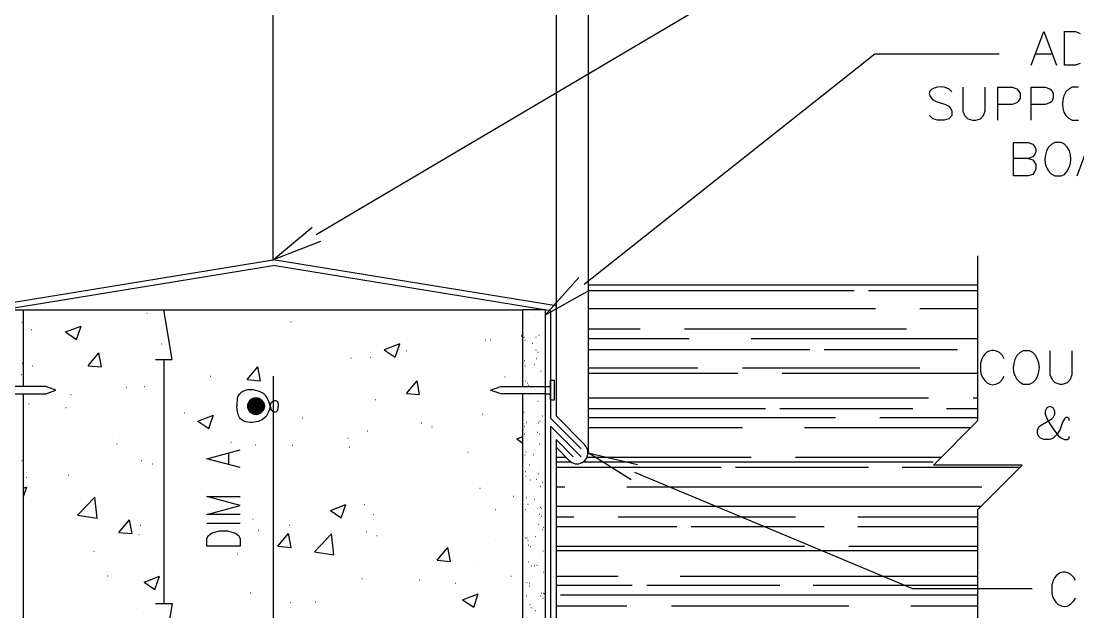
# Model space of a CAD drawing. Header units: millimetres. Extents: x 14 to 201, y 16 to 268.
# Drawn here: x 86.4 to 162, y 181.4 to 223.7 of the extents above; entities that cross this region are included whole.
import ezdxf

# ---------------------------------------------------------------- set-up
doc = ezdxf.new("R2010")
doc.units = ezdxf.units.MM
doc.layers.get('0').update_dxf_attribs({"linetype": 'CONTINUOUS'})

msp = doc.modelspace()

# ---------------------------------------------------------------- linework, layer by layer
at = {"color": 252}
for p, q in [((104.458, 206.608), (104.458, 238.252)), ((124.693, 234.95), (124.693, 203.306)), ((127, 224.451), (127, 192.786)), ((84.624, 202.967), (104.458, 206.206)), ((124.291, 202.967), (104.458, 206.206)), ((146.029, 204.385), (127, 204.385)), ((154.876, 204.385), (147.066, 204.385)), ((95.4193, 202.797), (95.4401, 202.797)), ((124.291, 202.967), (124.291, 195.263)), ((147.554, 203.094), (127, 203.094)), ((154.876, 203.094), (150.729, 203.094)), ((86.4665, 202.142), (86.487, 202.142)), ((105.707, 202.184), (105.727, 202.184)), ((122.321, 202.607), (122.344, 202.607)), ((123.19, 202.607), (123.212, 202.607)), ((87.1636, 201.613), (87.1859, 201.613)), ((89.578, 201.443), (90.6999, 201.866)), ((89.578, 201.443), (90.3813, 200.914)), ((90.3813, 200.914), (90.6999, 201.866)), ((122.321, 201.253), (122.217, 201.147)), ((123.465, 201.21), (123.486, 201.21)), ((123.888, 201.273), (123.909, 201.273)), ((130.725, 201.655), (127, 201.655)), ((149.775, 201.655), (133.9, 201.655)), ((96.4572, 200.597), (96.4777, 200.597)), ((113.517, 200.597), (112.396, 200.174)), ((113.178, 199.645), (113.517, 200.597)), ((119.634, 200.851), (119.655, 200.851)), ((119.972, 200.914), (119.994, 200.914)), ((122.217, 201.147), (122.321, 201.147)), ((122.386, 201.063), (122.407, 201.063)), ((122.47, 200.851), (122.491, 200.851)), ((122.979, 200.638), (123, 200.638)), ((123.253, 201.083), (123.275, 201.083)), ((134.218, 200.957), (127, 200.957)), ((154.876, 200.957), (138.662, 200.957)), ((91.2068, 199.03), (91.9688, 199.941)), ((92.159, 198.946), (91.9688, 199.941)), ((112.396, 200.174), (113.178, 199.645)), ((113.961, 200.109), (113.983, 200.109)), ((123.253, 200.131), (123.275, 200.131)), ((123.402, 200.003), (123.422, 200.003)), ((142.854, 200.174), (127, 200.174)), ((153.416, 200.174), (143.891, 200.174)), ((86.487, 199.22), (86.5078, 199.22)), ((87.2063, 199.009), (87.2285, 199.009)), ((91.2068, 199.03), (92.159, 198.946)), ((102.595, 198.035), (103.357, 198.946)), ((103.547, 197.951), (103.357, 198.946)), ((110.003, 199.602), (110.024, 199.602)), ((111.401, 199.645), (111.421, 199.645)), ((122.407, 199.41), (122.428, 199.41)), ((122.47, 199.03), (122.491, 199.03)), ((123.126, 199.114), (123.147, 199.114)), ((123.296, 199.539), (123.317, 199.539)), ((86.4235, 198.395), (86.4443, 198.395)), ((86.5297, 198.564), (86.5505, 198.564)), ((99.9698, 198.268), (99.9917, 198.268)), ((103.378, 198.628), (103.4, 198.628)), ((121.03, 198.225), (121.053, 198.225)), ((123.613, 198.648), (123.635, 198.648)), ((134.854, 198.84), (127, 198.84)), ((137.71, 198.48), (127, 198.48)), ((150.729, 198.84), (138.029, 198.84)), ((154.876, 198.48), (140.885, 198.48)), ((88.1807, 197.528), (85.0057, 197.528)), ((88.9, 197.273), (88.1807, 197.528)), ((93.9588, 197.485), (93.9793, 197.485)), ((95.2292, 197.528), (95.25, 197.528)), ((102.595, 198.035), (103.547, 197.951)), ((113.983, 197.04), (114.745, 197.951)), ((114.935, 196.956), (114.745, 197.951)), ((120.015, 197.273), (120.734, 197.528)), ((120.734, 197.528), (123.909, 197.528)), ((122.513, 197.95), (122.534, 197.95)), ((122.64, 197.802), (122.66, 197.802)), ((122.724, 197.633), (122.746, 197.633)), ((123.359, 198.015), (123.38, 198.015)), ((123.909, 197.528), (124.291, 197.528)), ((124.291, 196.554), (124.291, 197.992)), ((124.291, 197.992), (124.567, 197.992)), ((124.567, 197.992), (124.567, 196.554)), ((85.0057, 197.019), (88.1807, 197.019)), ((88.1807, 197.019), (88.9, 197.273)), ((89.9791, 196.956), (90.001, 196.956)), ((113.983, 197.04), (114.935, 196.956)), ((120.734, 197.019), (120.015, 197.273)), ((123.909, 197.019), (120.713, 197.019)), ((122.787, 197.019), (122.809, 197.019)), ((123.909, 197.019), (124.291, 197.019)), ((151.362, 196.701), (127, 196.701)), ((154.876, 196.701), (154.537, 196.701)), ((86.571, 196.278), (86.5932, 196.278)), ((86.9735, 196.321), (86.9957, 196.321)), ((89.6193, 196.024), (89.6415, 196.024)), ((111.781, 196.617), (111.803, 196.617)), ((123.402, 196.49), (123.422, 196.49)), ((124.567, 196.554), (124.291, 196.554)), ((124.291, 196.554), (124.291, 196.554)), ((139.679, 195.941), (127, 195.941)), ((150.241, 195.941), (140.716, 195.941)), ((154.876, 195.941), (152.633, 195.941)), ((98.086, 195.665), (98.1082, 195.665)), ((99.187, 195.093), (100.182, 195.475)), ((100.033, 195.093), (100.182, 195.475)), ((106.553, 195.305), (106.575, 195.305)), ((119.443, 195.559), (119.465, 195.559)), ((122.386, 195.708), (122.407, 195.708)), ((123.359, 195.643), (123.38, 195.643)), ((123.698, 195.432), (123.719, 195.432)), ((124.291, 195.263), (126.492, 193.082)), ((144.695, 195.305), (127, 195.305)), ((154.876, 195.305), (147.87, 195.305)), ((99.0604, 195.05), (99.187, 195.093)), ((99.0604, 195.05), (99.8432, 194.521)), ((99.8432, 194.521), (100.033, 195.093)), ((102.532, 195.03), (102.552, 195.03)), ((111.209, 194.373), (111.231, 194.373)), ((115.042, 194.946), (115.062, 194.946)), ((115.804, 194.649), (115.824, 194.649)), ((122.428, 194.67), (122.45, 194.67)), ((122.45, 194.903), (122.47, 194.903)), ((122.577, 194.987), (122.597, 194.987)), ((123.445, 194.966), (123.465, 194.966)), ((123.529, 195.05), (123.549, 195.05)), ((124.291, 194.691), (124.291, 178.816)), ((124.291, 194.691), (126.492, 192.51)), ((138.029, 194.584), (127, 194.584)), ((154.368, 194.584), (142.472, 194.584)), ((92.964, 193.887), (92.9859, 193.887)), ((109.791, 193.844), (109.813, 193.844)), ((121.878, 193.781), (122.321, 193.951)), ((121.878, 193.781), (122.321, 193.485)), ((122.428, 194.161), (122.45, 194.161)), ((123.38, 194.268), (123.402, 194.268)), ((123.508, 194.141), (123.529, 194.141)), ((93.26, 193.442), (93.2822, 193.442)), ((101.431, 193.548), (101.453, 193.548)), ((103.188, 193.358), (103.208, 193.358)), ((105.813, 193.336), (105.833, 193.336)), ((109.897, 193.189), (109.919, 193.189)), ((122.534, 192.87), (122.554, 192.87)), ((123.19, 192.956), (123.212, 192.956)), ((123.508, 193.421), (123.529, 193.421)), ((86.4665, 192.235), (86.487, 192.235)), ((95.0376, 192.236), (95.0599, 192.236)), ((118.386, 192.829), (118.407, 192.829)), ((122.47, 192.637), (122.491, 192.637)), ((123.063, 192.68), (123.083, 192.68)), ((125.413, 192.447), (124.693, 192.447)), ((125.752, 192.13), (124.693, 192.13)), ((151.681, 192.13), (126.64, 192.13)), ((138.662, 192.447), (126.916, 192.447)), ((152.251, 192.447), (141.837, 192.447)), ((95.8, 192.004), (95.8219, 192.004)), ((122.491, 191.452), (122.513, 191.452)), ((122.618, 192.088), (122.64, 192.088)), ((122.767, 191.939), (122.787, 191.939)), ((123.549, 191.897), (123.571, 191.897)), ((136.504, 191.728), (124.693, 191.728)), ((147.066, 191.728), (137.541, 191.728)), ((157.861, 191.728), (149.458, 191.728)), ((86.7833, 191.05), (86.8041, 191.05)), ((89.789, 191.219), (89.8095, 191.219)), ((122.534, 191.113), (122.554, 191.113)), ((122.851, 190.86), (122.873, 190.86)), ((123.275, 190.903), (123.296, 190.903)), ((123.445, 191.303), (123.465, 191.303)), ((123.698, 190.69), (123.719, 190.69)), ((86.5932, 190.267), (86.826, 190.351)), ((86.5932, 189.654), (86.826, 190.351)), ((119.253, 190.267), (119.275, 190.267)), ((123.592, 190.373), (123.613, 190.373)), ((125.329, 190.331), (124.693, 190.331)), ((155.172, 190.331), (129.772, 190.331)), ((90.4448, 188.32), (91.6947, 189.611)), ((91.8626, 188.108), (91.6947, 189.611)), ((108.543, 188.659), (109.644, 189.082)), ((109.325, 188.13), (109.644, 189.082)), ((110.998, 189.082), (111.019, 189.082)), ((121.645, 189.695), (121.666, 189.695)), ((122.577, 189.589), (122.597, 189.589)), ((122.683, 189.123), (122.703, 189.123)), ((122.809, 189.674), (122.83, 189.674)), ((123.147, 189.462), (123.169, 189.462)), ((90.4448, 188.32), (91.8626, 188.108)), ((108.543, 188.659), (109.325, 188.13)), ((111.633, 188.383), (111.654, 188.383)), ((120.374, 188.743), (120.396, 188.743)), ((122.513, 188.743), (122.534, 188.743)), ((123.486, 188.404), (123.508, 188.404)), ((123.592, 188.892), (123.613, 188.892)), ((123.656, 188.829), (123.678, 188.829)), ((155.109, 188.955), (124.693, 188.955)), ((93.4089, 187.092), (94.1709, 188.003)), ((94.361, 187.008), (94.1709, 188.003)), ((94.9332, 187.601), (94.9537, 187.601)), ((102.997, 188.067), (103.018, 188.067)), ((105.621, 187.601), (105.643, 187.601)), ((122.619, 188.044), (122.64, 188.044)), ((123.445, 187.685), (123.465, 187.685)), ((123.635, 188.257), (123.656, 188.257)), ((125.962, 188.193), (124.693, 188.193)), ((141.837, 188.193), (129.137, 188.193)), ((154.876, 188.193), (146.283, 188.193)), ((93.4089, 187.092), (94.361, 187.008)), ((94.8475, 186.945), (94.8697, 186.945)), ((101.643, 187.071), (101.663, 187.071)), ((103.4, 187.241), (103.42, 187.241)), ((104.796, 186.097), (105.558, 187.008)), ((105.749, 186.013), (105.558, 187.008)), ((107.4, 185.695), (108.628, 186.986)), ((108.796, 185.484), (108.628, 186.986)), ((111.125, 187.156), (111.146, 187.156)), ((111.867, 186.88), (111.887, 186.88)), ((123.698, 187.304), (123.719, 187.304)), ((123.782, 187.472), (123.804, 187.472)), ((133.329, 187.494), (124.693, 187.494)), ((143.891, 187.494), (134.366, 187.494)), ((154.876, 187.494), (146.283, 187.494)), ((86.5297, 186.077), (86.5505, 186.077)), ((104.796, 186.097), (105.749, 186.013)), ((120.354, 186.52), (120.374, 186.52)), ((122.513, 186.71), (122.534, 186.71)), ((122.597, 186.71), (122.618, 186.71)), ((122.683, 186.52), (122.703, 186.52)), ((122.724, 186.203), (122.746, 186.203)), ((122.873, 186.075), (122.893, 186.075)), ((123.232, 186.796), (123.253, 186.796)), ((142.472, 186.077), (124.693, 186.077)), ((154.876, 186.077), (145.647, 186.077)), ((91.6093, 185.758), (91.6298, 185.758)), ((101.876, 185.568), (101.896, 185.568)), ((107.4, 185.695), (108.796, 185.484)), ((116.184, 185.102), (116.946, 186.013)), ((117.136, 185.018), (116.946, 186.013)), ((123.549, 185.441), (123.571, 185.441)), ((123.741, 185.78), (123.762, 185.78)), ((154.876, 185.78), (124.693, 185.78)), ((116.184, 185.102), (117.136, 185.018)), ((119.063, 184.996), (119.083, 184.996)), ((122.724, 184.996), (122.746, 184.996)), ((122.916, 184.7), (122.936, 184.7)), ((123.147, 184.722), (123.169, 184.722)), ((123.317, 184.743), (123.339, 184.743)), ((92.6042, 183.981), (92.625, 183.981)), ((95.2073, 183.537), (96.3083, 183.96)), ((95.9915, 183.008), (96.3083, 183.96)), ((110.808, 183.79), (110.829, 183.79)), ((121.455, 183.96), (121.475, 183.96)), ((123.804, 184.256), (123.825, 184.256)), ((129.137, 183.938), (124.693, 183.938)), ((154.876, 183.938), (133.583, 183.938)), ((95.2073, 183.537), (95.9915, 183.008)), ((114.935, 183.664), (114.956, 183.664)), ((117.475, 183.452), (117.496, 183.452)), ((122.597, 183.494), (122.618, 183.494)), ((122.767, 183.472), (122.787, 183.472)), ((122.787, 183.261), (122.809, 183.261)), ((130.154, 183.282), (124.693, 183.282)), ((140.716, 183.282), (131.191, 183.282)), ((154.876, 183.282), (143.108, 183.282)), ((102.807, 182.775), (102.828, 182.775)), ((118.004, 182.266), (119.126, 182.689)), ((118.004, 182.266), (118.809, 181.737)), ((118.809, 181.737), (119.126, 182.689)), ((122.577, 182.583), (122.597, 182.583)), ((123.592, 182.541), (123.613, 182.541)), ((123.656, 182.732), (123.676, 182.732)), ((123.741, 182.393), (123.762, 182.393)), ((123.804, 182.732), (123.825, 182.732)), ((123.846, 182.71), (123.868, 182.71)), ((154.876, 182.605), (125.01, 182.605)), ((94.6369, 181.653), (94.6573, 181.653)), ((105.664, 182.076), (105.684, 182.076)), ((107.464, 182.117), (107.484, 182.117)), ((122.83, 181.927), (122.851, 181.927)), ((122.893, 181.715), (122.916, 181.715)), ((129.772, 181.821), (124.693, 181.821)), ((145.647, 181.821), (132.947, 181.821)), ((154.876, 181.821), (150.093, 181.821)), ((123.232, 181.504), (123.253, 181.504))]:
    msp.add_line(p, q, dxfattribs=at)
at = {"color": 0}
for p, q in [((107.527, 208.428), (142.959, 229.362)), ((158.687, 220.556), (159.596, 222.948)), ((159.596, 222.948), (160.507, 220.556)), ((161.079, 220.556), (161.079, 222.948)), ((161.079, 222.948), (161.862, 222.948)), ((161.862, 222.948), (162.201, 222.822)), ((126.704, 204.871), (147.511, 221.361)), ((147.511, 221.361), (156.4, 221.361)), ((159.026, 221.361), (160.168, 221.361)), ((161.862, 220.556), (161.079, 220.556)), ((162.201, 220.663), (161.862, 220.556)), ((152.803, 218.863), (152.463, 218.969)), ((153.013, 218.63), (152.803, 218.863)), ((153.818, 218.969), (153.818, 217.275)), ((155.406, 217.275), (155.406, 218.969)), ((156.317, 216.598), (156.317, 218.969)), ((156.317, 218.969), (157.332, 218.969)), ((157.332, 218.969), (157.671, 218.863)), ((157.671, 218.863), (157.776, 218.736)), ((157.776, 218.736), (157.904, 218.525)), ((158.687, 216.598), (158.687, 218.969)), ((158.687, 218.969), (159.702, 218.969)), ((159.702, 218.969), (160.041, 218.863)), ((160.041, 218.863), (160.168, 218.736)), ((160.168, 218.736), (160.274, 218.525)), ((161.417, 218.863), (161.183, 218.63)), ((161.629, 218.969), (161.417, 218.863)), ((162.094, 218.969), (161.629, 218.969)), ((151.658, 218.059), (151.892, 217.953)), ((151.892, 217.953), (152.569, 217.72)), ((157.671, 217.847), (157.332, 217.72)), ((157.776, 217.953), (157.671, 217.847)), ((157.904, 218.186), (157.776, 217.953)), ((157.904, 218.525), (157.904, 218.186)), ((160.041, 217.847), (159.702, 217.72)), ((160.168, 217.953), (160.041, 217.847)), ((160.274, 218.186), (160.168, 217.953)), ((160.274, 218.525), (160.274, 218.186)), ((152.569, 217.72), (152.803, 217.614)), ((152.803, 217.614), (152.908, 217.488)), ((152.908, 217.488), (153.013, 217.275)), ((153.013, 217.275), (153.013, 216.938)), ((153.818, 217.275), (153.924, 216.938)), ((155.299, 216.938), (155.406, 217.275)), ((157.332, 217.72), (156.317, 217.72)), ((159.702, 217.72), (158.687, 217.72)), ((151.658, 216.705), (151.426, 216.938)), ((151.997, 216.598), (151.658, 216.705)), ((152.463, 216.598), (151.997, 216.598)), ((152.803, 216.705), (152.463, 216.598)), ((153.013, 216.938), (152.803, 216.705)), ((153.924, 216.938), (154.157, 216.705)), ((154.157, 216.705), (154.496, 216.598)), ((154.496, 216.598), (154.729, 216.598)), ((154.729, 216.598), (155.067, 216.705)), ((155.067, 216.705), (155.299, 216.938)), ((161.629, 216.598), (162.094, 216.598)), ((157.438, 212.619), (157.438, 215.011)), ((157.438, 215.011), (158.474, 215.011)), ((158.474, 215.011), (158.813, 214.884)), ((158.813, 214.884), (158.919, 214.778)), ((160.168, 214.884), (159.935, 214.672)), ((160.401, 215.011), (160.168, 214.884)), ((160.846, 215.011), (160.401, 215.011)), ((161.079, 214.884), (160.846, 215.011)), ((161.988, 212.619), (162.877, 215.011)), ((158.919, 214.1), (158.813, 213.973)), ((158.919, 214.778), (159.026, 214.545)), ((159.026, 214.313), (158.919, 214.1)), ((159.026, 214.545), (159.026, 214.313)), ((158.474, 213.867), (157.438, 213.867)), ((158.813, 213.973), (158.474, 213.867)), ((158.474, 213.867), (158.813, 213.763)), ((158.813, 213.763), (158.919, 213.634)), ((158.919, 213.634), (159.026, 213.423)), ((159.026, 213.423), (159.026, 213.085)), ((158.474, 212.619), (157.438, 212.619)), ((158.813, 212.725), (158.474, 212.619)), ((158.919, 212.852), (158.813, 212.725)), ((159.026, 213.085), (158.919, 212.852)), ((160.401, 212.619), (160.846, 212.619)), ((160.846, 212.619), (161.079, 212.725)), ((104.458, 206.608), (107.231, 208.937)), ((107.844, 207.92), (104.458, 206.608)), ((84.2215, 203.306), (104.458, 206.608)), ((124.693, 203.306), (104.458, 206.608)), ((154.876, 195.093), (154.876, 206.904)), ((123.909, 202.65), (126.322, 205.337)), ((127.063, 204.407), (123.909, 202.65)), ((127, 204.83), (154.876, 204.83)), ((85.0057, 203.031), (86.5932, 203.031)), ((86.5932, 197.528), (86.5932, 203.031)), ((86.5932, 203.031), (122.321, 203.031)), ((88.984, 203.031), (100.203, 203.031)), ((97.2178, 199.475), (96.6251, 203.031)), ((122.321, 197.528), (122.321, 203.031)), ((123.909, 203.031), (122.321, 203.031)), ((123.909, 203.031), (122.321, 203.031)), ((123.909, 203.031), (123.909, 95.2927)), ((124.693, 203.306), (124.693, 195.432)), ((156.654, 199.749), (156.421, 199.982)), ((156.76, 199.517), (156.654, 199.749)), ((157.904, 199.982), (157.671, 199.749)), ((158.115, 200.088), (157.904, 199.982)), ((158.581, 200.088), (158.115, 200.088)), ((158.813, 199.982), (158.581, 200.088)), ((160.041, 200.088), (160.041, 198.395)), ((161.629, 198.395), (161.629, 200.088)), ((96.0328, 199.475), (97.2178, 199.475)), ((96.6251, 199.475), (96.6251, 181.991)), ((155.172, 199.517), (155.067, 199.179)), ((155.067, 199.179), (155.067, 198.607)), ((104.458, 198.268), (104.458, 98.4677)), ((156.654, 198.057), (156.76, 198.268)), ((160.041, 198.395), (160.168, 198.057)), ((161.522, 198.057), (161.629, 198.395)), ((156.421, 197.824), (156.654, 198.057)), ((158.115, 197.696), (158.581, 197.696)), ((158.581, 197.696), (158.813, 197.824)), ((160.168, 198.057), (160.401, 197.824)), ((160.401, 197.824), (160.74, 197.696)), ((160.74, 197.696), (160.951, 197.696)), ((160.951, 197.696), (161.29, 197.824)), ((161.29, 197.824), (161.522, 198.057)), ((86.5932, 176.043), (86.5932, 197.019)), ((103.039, 197.295), (102.785, 197.295)), ((103.484, 196.66), (102.955, 196.66)), ((102.955, 196.66), (103.568, 196.596)), ((102.955, 196.66), (103.484, 196.66)), ((103.378, 196.701), (103.061, 196.701)), ((103.061, 196.701), (103.484, 196.66)), ((103.061, 196.701), (103.378, 196.701)), ((103.167, 196.723), (103.378, 196.701)), ((103.167, 196.723), (103.271, 196.723)), ((103.271, 196.723), (103.378, 196.701)), ((103.378, 196.701), (103.484, 196.66)), ((103.484, 196.66), (103.568, 196.596)), ((122.321, 176.043), (122.321, 197.019)), ((101.876, 196.49), (101.854, 196.384)), ((101.854, 196.384), (101.854, 196.131)), ((101.876, 195.876), (101.854, 196.131)), ((101.917, 195.643), (101.876, 195.876)), ((102.679, 196.384), (102.616, 196.215)), ((102.616, 196.215), (102.616, 196.045)), ((103.823, 196.131), (102.616, 196.131)), ((102.616, 196.131), (103.801, 196.024)), ((102.616, 196.131), (103.823, 196.131)), ((102.616, 196.045), (102.679, 195.876)), ((103.801, 196.237), (102.638, 196.237)), ((102.638, 196.237), (103.823, 196.131)), ((102.638, 196.237), (103.801, 196.237)), ((103.801, 196.024), (102.638, 196.024)), ((102.638, 196.024), (103.78, 195.918)), ((102.638, 196.024), (103.801, 196.024)), ((103.78, 196.342), (102.658, 196.342)), ((102.658, 196.342), (103.801, 196.237)), ((102.658, 196.342), (103.78, 196.342)), ((103.78, 195.918), (102.658, 195.918)), ((102.658, 195.918), (103.717, 195.812)), ((102.658, 195.918), (103.78, 195.918)), ((102.679, 195.876), (102.765, 195.728)), ((103.717, 196.447), (102.722, 196.447)), ((102.722, 196.447), (103.78, 196.342)), ((102.722, 196.447), (103.717, 196.447)), ((103.653, 196.533), (102.785, 196.533)), ((102.785, 196.533), (103.717, 196.447)), ((102.785, 196.533), (103.653, 196.533)), ((103.568, 196.596), (102.848, 196.596)), ((102.848, 196.596), (103.653, 196.533)), ((102.848, 196.596), (103.568, 196.596)), ((103.568, 196.596), (103.653, 196.533)), ((103.653, 196.533), (103.717, 196.447)), ((103.78, 196.3), (103.696, 196.47)), ((103.696, 195.792), (103.78, 195.961)), ((103.717, 196.447), (103.78, 196.342)), ((103.78, 195.918), (103.717, 195.812)), ((103.78, 196.342), (103.801, 196.237)), ((103.801, 196.131), (103.78, 196.3)), ((103.78, 195.961), (103.801, 196.131)), ((103.801, 196.024), (103.78, 195.918)), ((103.801, 196.237), (103.823, 196.131)), ((103.823, 196.131), (103.801, 196.024)), ((104.182, 196.342), (104.097, 196.574)), ((104.182, 195.898), (104.097, 195.685)), ((104.246, 196.131), (104.182, 196.342)), ((104.246, 196.131), (104.182, 195.898)), ((104.246, 196.131), (104.289, 196.278)), ((104.246, 196.131), (104.289, 195.982)), ((104.289, 196.342), (104.33, 196.405)), ((104.289, 196.278), (104.289, 196.342)), ((104.289, 195.982), (104.289, 195.898)), ((104.289, 195.898), (104.33, 195.855)), ((104.33, 196.405), (104.415, 196.49)), ((104.415, 196.49), (104.542, 196.533)), ((104.542, 196.533), (104.626, 196.533)), ((104.626, 196.533), (104.691, 196.511)), ((104.691, 196.511), (104.732, 196.47)), ((104.732, 196.47), (104.775, 196.405)), ((104.775, 196.405), (104.818, 196.278)), ((104.775, 195.834), (104.818, 195.961)), ((104.818, 196.278), (104.818, 196.131)), ((104.818, 195.961), (104.818, 196.131)), ((159.829, 196.004), (159.702, 195.771)), ((160.041, 196.108), (159.829, 196.004)), ((160.274, 196.004), (160.041, 196.108)), ((160.401, 195.771), (160.274, 196.004)), ((103.717, 195.812), (102.722, 195.812)), ((102.722, 195.812), (103.653, 195.728)), ((102.722, 195.812), (103.717, 195.812)), ((102.765, 195.728), (102.912, 195.622)), ((103.653, 195.728), (102.785, 195.728)), ((102.785, 195.728), (103.568, 195.643)), ((102.785, 195.728), (103.653, 195.728)), ((103.568, 195.643), (102.848, 195.643)), ((102.848, 195.643), (103.484, 195.602)), ((102.848, 195.643), (103.568, 195.643)), ((102.912, 195.622), (103.081, 195.559)), ((103.484, 195.602), (102.955, 195.602)), ((102.955, 195.602), (103.378, 195.559)), ((102.955, 195.602), (103.484, 195.602)), ((103.378, 195.559), (103.061, 195.559)), ((103.061, 195.559), (103.271, 195.538)), ((103.061, 195.559), (103.378, 195.559)), ((103.081, 195.559), (103.251, 195.538)), ((103.271, 195.538), (103.167, 195.538)), ((103.251, 195.538), (103.42, 195.579)), ((103.378, 195.559), (103.271, 195.538)), ((103.484, 195.602), (103.378, 195.559)), ((103.42, 195.579), (103.568, 195.665)), ((103.568, 195.643), (103.484, 195.602)), ((103.568, 195.665), (103.696, 195.792)), ((103.653, 195.728), (103.568, 195.643)), ((103.717, 195.812), (103.653, 195.728)), ((104.33, 195.855), (104.372, 195.792)), ((104.372, 195.792), (104.415, 195.749)), ((104.415, 195.749), (104.479, 195.728)), ((104.479, 195.728), (104.626, 195.728)), ((104.626, 195.728), (104.691, 195.749)), ((104.691, 195.749), (104.775, 195.834)), ((124.693, 195.432), (126.767, 193.358)), ((159.363, 194.754), (160.168, 195.22)), ((159.702, 195.771), (159.702, 195.559)), ((160.168, 195.22), (160.274, 195.326)), ((160.274, 195.326), (160.401, 195.559)), ((160.401, 195.559), (160.401, 195.771)), ((161.079, 195.22), (160.951, 194.987)), ((161.183, 195.326), (161.079, 195.22)), ((161.29, 195.326), (161.183, 195.326)), ((161.417, 195.22), (161.29, 195.326)), ((161.417, 195.093), (161.417, 195.22)), ((102.955, 194.966), (102.807, 194.966)), ((103.081, 194.987), (102.955, 194.966)), ((151.701, 191.918), (154.876, 195.093)), ((159.153, 194.417), (159.258, 194.649)), ((159.153, 194.183), (159.153, 194.417)), ((159.258, 194.649), (159.363, 194.754)), ((160.74, 194.417), (160.507, 194.078)), ((160.951, 194.987), (160.74, 194.417)), ((124.693, 193.738), (124.693, 179.62)), ((124.693, 193.738), (125.921, 192.51)), ((159.258, 193.971), (159.153, 194.183)), ((159.363, 193.844), (159.258, 193.971)), ((159.596, 193.738), (159.363, 193.844)), ((160.041, 193.738), (159.596, 193.738)), ((160.274, 193.844), (160.041, 193.738)), ((160.507, 194.078), (160.274, 193.844)), ((161.079, 193.738), (161.29, 193.738)), ((161.29, 193.738), (161.417, 193.844)), ((161.417, 193.844), (161.417, 193.971)), ((99.6957, 192.363), (102.086, 192.997)), ((124.693, 193.189), (125.645, 192.236)), ((126.873, 193.189), (126.746, 193.336)), ((102.086, 191.728), (99.6957, 192.363)), ((101.283, 191.961), (101.283, 192.766)), ((125.645, 192.236), (125.815, 192.108)), ((130.069, 190.86), (127, 192.786)), ((127, 192.786), (130.514, 191.961)), ((130.302, 191.409), (150.199, 183.071)), ((158.051, 191.918), (151.701, 191.918)), ((154.876, 188.743), (158.051, 191.918)), ((102.086, 189.019), (99.6957, 189.654)), ((99.6957, 189.654), (102.086, 189.654)), ((99.6957, 188.383), (102.086, 189.019)), ((102.086, 188.383), (99.6957, 188.383)), ((154.876, 173.334), (154.876, 188.743)), ((99.6957, 187.748), (102.086, 187.748)), ((99.6957, 186.647), (99.8224, 186.88)), ((99.8224, 186.88), (100.033, 187.049)), ((100.033, 187.049), (100.266, 187.113)), ((100.266, 187.113), (100.605, 187.198)), ((100.605, 187.198), (101.177, 187.198)), ((101.177, 187.198), (101.516, 187.113)), ((101.516, 187.113), (101.749, 187.049)), ((101.749, 187.049), (101.96, 186.88)), ((101.96, 186.88), (102.086, 186.647)), ((99.6957, 186.097), (99.6957, 186.647)), ((102.086, 186.097), (99.6957, 186.097)), ((102.086, 186.647), (102.086, 186.097)), ((161.756, 183.874), (161.522, 184.107)), ((161.862, 183.642), (161.756, 183.874)), ((150.199, 183.071), (158.771, 183.071)), ((160.274, 183.642), (160.168, 183.304)), ((160.168, 183.304), (160.168, 182.732)), ((161.756, 182.182), (161.862, 182.393)), ((96.0328, 181.991), (97.2178, 181.991)), ((97.2178, 181.991), (96.6251, 178.435)), ((161.522, 181.949), (161.756, 182.182))]:
    msp.add_line(p, q, dxfattribs=at)
for points in [[(152.463, 218.969), (151.851, 219.065), (150.969, 218.758), (151.658, 218.059)], [(161.183, 218.63), (160.739, 217.938), (160.886, 216.898), (161.629, 216.598)], [(161.079, 212.725), (161.694, 213.238), (161.712, 214.396), (161.079, 214.884)], [(159.935, 214.672), (159.512, 214.033), (159.606, 212.91), (160.401, 212.619)], [(156.421, 199.982), (155.896, 200.294), (155.39, 200.062), (155.172, 199.517)], [(157.671, 199.749), (157.225, 199.027), (157.365, 198.071), (158.115, 197.696)], [(158.813, 197.824), (159.453, 198.362), (159.429, 199.449), (158.813, 199.982)], [(155.067, 198.607), (155.174, 197.989), (155.774, 197.345), (156.421, 197.824)], [(102.785, 197.295), (102.325, 197.321), (101.82, 197.003), (101.876, 196.49)], [(103.696, 196.47), (103.425, 196.853), (102.832, 196.769), (102.679, 196.384)], [(104.097, 196.574), (103.901, 197.019), (103.502, 197.227), (103.039, 197.295)], [(102.807, 194.966), (102.336, 195.002), (102.013, 195.143), (101.917, 195.643)], [(104.097, 195.685), (103.954, 195.265), (103.51, 195.006), (103.081, 194.987)], [(159.702, 195.559), (159.899, 195.013), (160.539, 193.905), (161.079, 193.738)], [(125.815, 192.108), (126.501, 191.692), (127.276, 192.512), (126.873, 193.189)], [(161.522, 184.107), (160.998, 184.419), (160.491, 184.187), (160.274, 183.642)], [(160.168, 182.732), (160.274, 182.114), (160.875, 181.47), (161.522, 181.949)]]:
    msp.add_open_spline(points, degree=3, dxfattribs=at)

doc.saveas('drawing.dxf')
